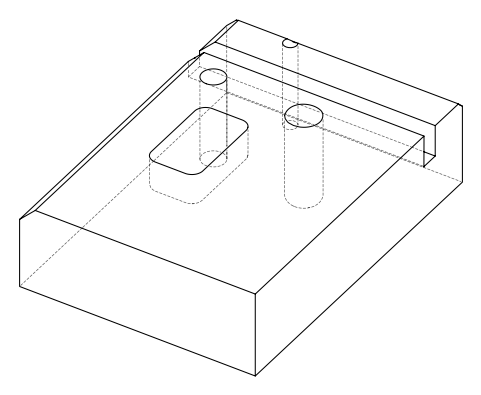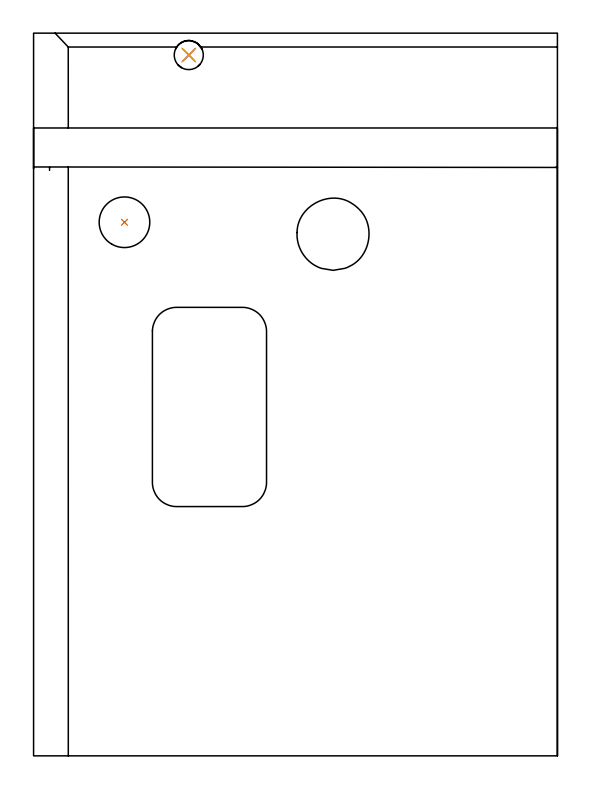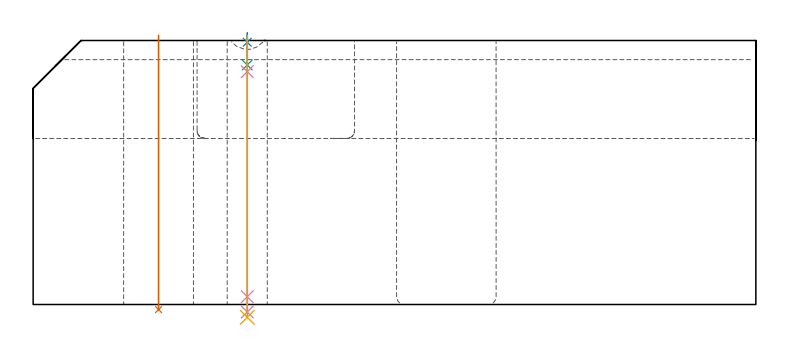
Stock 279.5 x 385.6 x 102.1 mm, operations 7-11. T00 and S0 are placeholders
(PLAN: 11 operations, 8 tool changes, 55.5 min)
(1 AREA_MILL | FG_CHAMFER_SURFACE | UGT0205_001 | 17.89 min | 55087 mm3)
(2 AREA_MILL_1 | FG_CHAMFER_SURFACE_1 | UGT0205_001 | 6.63 min | 7478 mm3)
(3 AREA_MILL_2 | FG_CHAMFER_SURFACE_2 | UGT0205_001 | 3.04 min | 9718 mm3)
(4 MILL_RECTANGULAR_POCKET | POCKET_RECTANGULAR_STRAIGHT | NXT0201_007 | Follow Part, ap 6.25, ae 75% | 6.11 min | 239234 mm3)
(5 MILL_RECTANGULAR_SLOT | SLOT_RECTANGULAR | UGT0201_094 | Follow Part, ap 5, ae 75% | 10.38 min | 217737 mm3)
(6 MILL_THROUGH_HOLE_FROM_SOLID_MATERIAL | STEP1HOLE_1 | NXT0201_007 | Circular | 10.01 min | 118361 mm3)
(7 INDEXABLE_INSERT_DRILL_THROUGH_HOLE_FROM_SOLID | STEP1HOLE | NXT0302_025 | 0.43 min | 58422 mm3)
(8 SPOT_DRILL | STEP1HOLE_2 | NXT0321_9005460120000 | 0.03 min | 60 mm3)
(9 DRILL_BLIND_HOLE_INTO_CENTER | STEP1HOLE_2 | UGT0301_185 | 0.05 min | 202 mm3)
(10 GUN_DRILL_THROUGH_HOLE | STEP1HOLE_2 | UGT0307_002 | 0.5 min | 2593 mm3)
(11 SPADE_DRILL_TO_ENLARGE_THROUGH_HOLE | STEP1HOLE_2 | UGT0306_006 | 0.44 min | 16308 mm3)
(TOOL UGT0205_001 | Chamfer Mill 20 x 3 x 45 deg. | D20 FL50 Z2)
(TOOL NXT0201_007 | ENDMILL 25mm [R216.25-25050GCK54P 1620] | D25 R3 FL54 Z5)
(TOOL UGT0201_094 | End mill 20 mm | D20 FL38 Z4)
(TOOL NXT0302_025 | Index. Insert Drill 27mm [880-D2700L32-05] | D27 PA176 FL135 Z2)
(TOOL NXT0321_9005460120000 | NC Spot Drill, 142deg, 12mm, Carbide, Uncoated | D12 PA142 FL30 Z2)
(TOOL UGT0301_185 | Twist Drill 6.3 mm | D6.3 PA118 FL61 Z2)
(TOOL UGT0307_002 | Gun Drill 6 mm | D6 PA130 FL24 Z1)
(TOOL UGT0306_006 | Spade Drill 15.5mm | D15.5 PA132 FL10 Z2)
(OP 7 INDEXABLE_INSERT_DRILL_THROUGH_HOLE_FROM_SOLID)
G17 G21 G94 G90
T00 M6
G54
G17 G0 G90 X48.5 Y284.7 S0 M3
G43 Z112.1 H1
G94 G81 G98 Z-1.971 F250. R104.1
G80
M5
M2
(OP 8 SPOT_DRILL)
G17 G21 G94 G90
T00 M6
G54
G17 G0 G90 X82.8 Y373.9 S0 M3
G43 Z112.1 H0
G94 G81 G98 Z101.433 F250. R105.1
G80
M5
M2
(OP 9 DRILL_BLIND_HOLE_INTO_CENTER)
G17 G21 G94 G90
T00 M6
G54
G17 G0 G90 X82.8 Y373.9 S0 M3
G43 Z112.1 H0
G94 G81 G98 Z92.65 F250. R104.1
G80
M5
M2
(OP 10 GUN_DRILL_THROUGH_HOLE)
G17 G21 G94 G90
T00 M6
G54
G17 G0 G90 X82.8 Y373.9 M8
G43 Z112.1 H0
Z102.59
S716 M3
G94 G1 Z90.054 F125. M26
G4 X.084
Z3. F250.
G4 X.084
Z-2.899 F125.
G4 X.084
M5
M9
G0 Z102.59
Z112.1
M2
(OP 11 SPADE_DRILL_TO_ENLARGE_THROUGH_HOLE)
G17 G21 G94 G90
T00 M6
G54
G17 G0 G90 X82.8 Y373.9 S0 M3
G43 Z112.1 H0
G94 G73 G98 Z-4.951 F250. Q15.293 R104.1
G80
M5
M2
